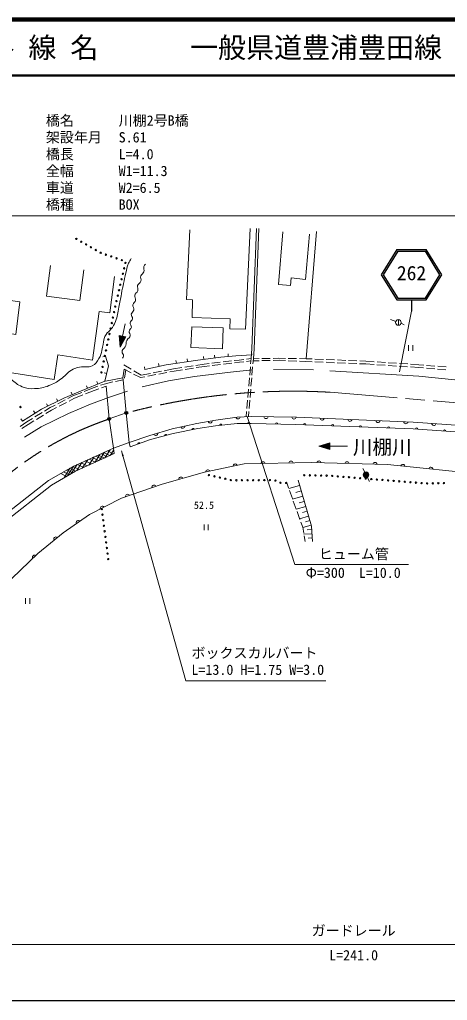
# Model space of a CAD drawing. Units: millimetres at full size, sheet at 1:1000; details may follow other scales. Extents: x 40000 to 680000, y 20000 to 380000.
# Drawn here: x 186312 to 262698, y 205000 to 380000 of the extents above; entities that cross this region are included whole.
import ezdxf
from ezdxf.enums import TextEntityAlignment as Align

# ---------------------------------------------------------------- set-up
doc = ezdxf.new("R2010")
doc.units = ezdxf.units.MM
doc.header["$LTSCALE"] = 1000
doc.header["$PDMODE"] = 32
doc.header["$PDSIZE"] = 500
doc.linetypes.add('CHAIN', pattern=[18.5, 12, -1.5, 3.5, -1.5])
for name, color, linetype, lineweight in [('M-BGD', 7, 'Continuous', 13), ('M-BMK', 2, 'CHAIN', 13), ('M-STR-HTXT', 7, 'Continuous', 13), ('M-STR-STR1', 1, 'Continuous', 13), ('M-STR-STRC', 7, 'Continuous', 25), ('M-TTL', 2, 'Continuous', 140), ('M-TTL-BAND', 7, 'Continuous', 25), ('M-TTL-LINE', 7, 'Continuous', 50)]:
    doc.layers.add(name, color=color, linetype=linetype, lineweight=lineweight)
for name, color, linetype in [('M-BGD-HTXT', 7, 'Continuous'), ('M-OTRS', 6, 'Continuous'), ('M-TTL-TXT', 7, 'Continuous')]:
    doc.layers.add(name, color=color, linetype=linetype)
doc.styles.add('ＭＳ ゴシック', font='')
doc.styles.get('ＭＳ ゴシック').set_extended_font_data('MS Gothic')

# ---------------------------------------------------------------- blocks, each defined once
blk = doc.blocks.new('filled_arrow')
at = {"color": 0, "linetype": 'Continuous', "lineweight": -2}
blk.add_solid([(7.5, 1.25), (0, 0), (7.5, -1.25)], dxfattribs=at)

msp = doc.modelspace()

# ---------------------------------------------------------------- linework, layer by layer
at = {"layer": 'M-BGD'}
for p, q in [((239336, 342179), (237451, 319498)), ((205137, 325721), (204680, 323490)), ((253479, 326142), (252554, 326520)), ((253947, 325466), (253947, 326466)), ((254424, 325815), (255007, 325511)), ((204280, 321530), (204093, 323610)), ((205268, 323370), (204093, 323610)), ((204130, 323194), (204210, 323586)), ((204328, 323562), (204167, 322778)), ((204205, 322362), (204445, 323538)), ((204563, 323514), (204242, 321946)), ((204280, 321530), (204680, 323490)), ((204280, 321530), (205268, 323370)), ((204798, 323466), (204477, 321898)), ((204675, 322266), (204916, 323442)), ((205033, 323418), (204873, 322634)), ((205071, 323002), (205151, 323394)), ((223576, 319866), (223530, 320364)), ((227764, 320184), (227730, 320683)), ((255763, 321886), (255763, 320886)), ((256513, 320886), (256513, 321886)), ((201654, 319969), (201177, 319818)), ((211221, 318127), (211116, 318615)), ((214306, 318671), (214232, 319166)), ((216284, 318968), (216210, 319463)), ((217779, 318296), (219267, 318526)), ((219183, 319372), (219123, 319868)), ((219267, 318526), (220160, 318630)), ((220656, 318687), (222146, 318860)), ((221169, 319611), (221109, 320108)), ((222643, 318918), (224133, 319090)), ((222694, 318521), (224184, 318694)), ((224630, 319148), (225523, 319251)), ((224680, 318751), (225570, 318854)), ((225523, 319251), (226337, 319351)), ((225570, 318854), (226343, 318949)), ((226833, 319412), (227647, 319512)), ((226840, 319010), (227612, 319105)), ((227647, 319512), (227566, 318560)), ((228047, 319485), (227967, 318556)), ((228015, 319122), (229078, 319143)), ((228047, 319485), (229076, 319504)), ((229576, 319513), (231075, 319540)), ((229578, 319153), (231078, 319183)), ((231575, 319549), (232604, 319568)), ((231578, 319193), (232640, 319214)), ((232604, 319568), (233778, 319551)), ((232640, 319214), (233790, 319163)), ((234278, 319544), (235778, 319523)), ((234290, 319140), (235788, 319073)), ((236278, 319515), (237451, 319498)), ((236288, 319050), (237438, 318999)), ((237438, 318999), (238532, 318953)), ((237451, 319498), (238553, 319453)), ((239032, 318933), (240530, 318871)), ((239052, 319432), (240551, 319370)), ((241030, 318850), (242529, 318788)), ((241051, 319350), (242549, 319288)), ((243028, 318768), (244527, 318706)), ((243049, 319267), (244548, 319205)), ((245027, 318685), (246525, 318623)), ((245047, 319185), (246546, 319123)), ((247025, 318603), (248119, 318557)), ((247045, 319102), (248147, 319057)), ((248119, 318557), (249610, 318456)), ((248147, 319057), (249642, 318955)), ((250141, 318922), (251638, 318821)), ((252137, 318787), (253633, 318686)), ((254132, 318652), (255629, 318551)), ((256128, 318517), (257624, 318416)), ((201876, 316849), (201390, 316967)), ((204764, 316076), (204959, 317606)), ((204948, 318404), (206262, 317601)), ((204959, 317606), (206220, 316972)), ((205062, 316039), (205257, 317568)), ((206688, 317340), (208002, 316536)), ((208002, 316536), (209685, 316868)), ((208695, 317585), (208590, 318074)), ((210175, 316965), (211647, 317255)), ((211153, 316750), (212625, 317040)), ((212137, 317352), (213820, 317683)), ((213115, 317137), (213889, 317289)), ((213820, 317683), (215308, 317913)), ((213889, 317289), (215369, 317518)), ((215802, 317990), (217284, 318219)), ((215864, 317595), (217346, 317824)), ((217840, 317901), (219320, 318130)), ((219320, 318130), (220210, 318233)), ((220707, 318291), (222197, 318463)), ((227523, 318062), (227394, 316567)), ((227924, 318058), (227796, 316563)), ((231670, 317580), (238803, 317504)), ((250109, 318423), (251606, 318322)), ((252105, 318288), (253601, 318187)), ((254100, 318153), (255597, 318052)), ((256095, 318018), (257586, 317917)), ((257586, 317917), (258440, 317848)), ((257624, 318416), (258484, 318346)), ((258938, 317807), (260433, 317685)), ((258982, 318305), (260477, 318183)), ((260931, 317645), (262426, 317523)), ((260976, 318143), (262471, 318021)), ((200294, 314972), (200106, 315435)), ((200778, 314755), (201625, 315041)), ((201625, 315041), (202957, 315340)), ((203445, 315449), (204776, 315748)), ((206666, 316748), (207927, 316114)), ((207927, 316114), (208700, 316266)), ((209191, 316363), (210663, 316653)), ((227352, 316069), (227223, 314575)), ((227753, 316065), (227624, 314571)), ((195712, 313081), (195517, 313542)), ((195813, 312844), (197403, 313483)), ((197867, 313670), (199457, 314308)), ((198058, 313207), (199630, 313839)), ((198442, 314217), (198254, 314680)), ((199457, 314308), (200304, 314595)), ((199630, 313839), (200471, 314123)), ((200945, 314284), (201785, 314568)), ((227180, 314076), (227052, 312582)), ((227582, 314072), (227453, 312578)), ((193122, 311907), (192901, 312355)), ((193130, 311463), (194463, 312149)), ((193356, 311017), (194690, 311704)), ((194908, 312378), (195813, 312844)), ((195135, 311933), (196021, 312389)), ((196021, 312389), (197594, 313021)), ((227009, 312084), (226881, 310589)), ((227410, 312080), (227282, 310585)), ((189081, 309770), (188818, 310196)), ((189045, 309096), (190325, 309878)), ((190751, 310139), (191780, 310768)), ((191009, 309711), (192025, 310332)), ((191329, 311021), (191108, 311470)), ((191780, 310768), (192685, 311234)), ((192025, 310332), (192912, 310788)), ((226838, 310091), (226756, 309139)), ((227239, 310087), (227159, 309158)), ((186426, 307425), (187590, 308206)), ((186801, 308362), (186538, 308788)), ((187590, 308206), (188618, 308835)), ((187860, 307785), (188876, 308407)), ((189302, 308667), (190582, 309450)), ((186714, 307015), (187860, 307785)), ((203094, 303519), (205889, 304516)), ((205889, 304516), (206069, 303756)), ((200551, 301368), (201491, 302797)), ((201543, 301816), (202483, 303246)), ((202024, 303041), (203078, 302511)), ((202478, 302239), (203125, 303228)), ((239734, 303869), (241734, 304469)), ((239734, 303869), (241734, 303269)), ((239734, 303869), (241734, 303869)), ((241734, 303989), (240134, 303989)), ((241734, 303749), (240134, 303749)), ((240534, 304109), (241734, 304109)), ((240534, 303629), (241734, 303629)), ((241734, 304229), (240934, 304229)), ((241734, 303509), (240934, 303509)), ((241334, 304349), (241734, 304349)), ((241334, 303389), (241734, 303389)), ((241734, 303269), (241734, 304469)), ((244852, 303869), (241734, 303869)), ((197509, 299993), (198468, 301450)), ((198030, 301255), (199105, 300714)), ((198672, 300519), (199626, 301968)), ((198706, 301557), (199778, 301018)), ((199339, 301840), (200407, 301303)), ((199723, 300997), (200663, 302427)), ((199912, 302096), (200978, 301561)), ((200392, 302311), (201454, 301776)), ((200914, 302544), (201974, 302011)), ((201371, 302748), (202429, 302217)), ((194140, 299292), (195162, 298778)), ((194252, 298240), (195270, 299945)), ((194743, 299640), (195758, 299130)), ((194857, 298598), (195919, 300311)), ((195311, 299968), (196327, 299457)), ((195514, 298986), (196579, 300606)), ((195856, 300283), (196943, 299737)), ((196531, 299550), (197413, 300979)), ((196622, 300625), (197704, 300081)), ((197300, 300928), (198378, 300386)), ((247594, 299911), (248792, 297578)), ((193647, 299007), (194675, 298490)), ((234337, 296437), (234017, 297327)), ((236316, 296888), (234379, 296321)), ((235015, 294555), (234507, 295966)), ((236600, 295920), (235631, 295636)), ((236883, 294952), (235064, 294418)), ((235692, 292673), (235184, 294084)), ((237150, 294042), (236240, 293775)), ((237417, 293132), (235707, 292631)), ((237667, 292277), (236812, 292027)), ((236369, 290791), (235861, 292203)), ((237918, 291422), (236311, 290951)), ((238153, 290619), (237350, 290384)), ((219259, 289925), (219259, 288925)), ((220009, 288925), (220009, 289925)), ((236859, 289431), (236538, 290321)), ((237039, 288391), (236859, 289431)), ((238389, 289816), (236869, 289370)), ((238477, 289033), (237686, 288989)), ((238521, 288242), (237079, 288162)), ((237305, 286859), (237125, 287899)), ((238561, 287521), (237840, 287481)), ((187387, 276778), (187387, 275778)), ((188137, 275778), (188137, 276778))]:
    msp.add_line(p, q, dxfattribs=at)
for points in [[(216692, 342477), (216105, 330080), (217184, 330013), (217100, 326848), (223890, 326635), (223878, 324847), (226633, 324757), (227484, 342739)], [(228619, 342742), (227769, 321289), (227647, 319512)], [(229019, 342726), (228169, 321267), (228047, 319485)], [(233341, 342134), (232532, 332724), (234673, 332539), (234808, 333922), (237354, 333635), (238105, 341721)], [(184565, 337008), (183441, 330082), (186375, 329667), (185610, 323838), (183941, 324107), (183233, 319453), (184750, 319200), (184480, 317025), (192474, 315760), (193148, 320212), (199320, 319251), (200534, 327918), (202423, 327682), (203283, 334149)], [(191845, 336103), (191137, 330639), (197084, 329868), (197793, 335332)], [(201654, 319969), (202208, 318217), (201543, 315482), (197193, 313708), (194230, 312454), (190221, 310474), (186801, 308362)], [(227764, 320184), (224907, 319991), (222245, 319741), (218107, 319242), (212484, 318397), (208695, 317585)], [(208171, 314484), (212927, 315521), (217556, 316305), (223955, 317089), (227881, 317508)], [(241712, 317352), (257584, 316353), (271066, 315038), (283359, 313596)], [(201639, 315499), (204764, 316076), (204776, 315748)], [(187208, 305485), (190176, 307340), (195049, 309734), (198956, 311404), (202384, 312652), (205555, 313686)], [(205889, 304516), (209564, 305822), (213566, 306991), (217962, 307936), (221334, 308509), (225134, 309060), (227686, 309184), (235758, 309049), (256575, 308163), (269324, 307253), (284627, 305583), (309744, 301764), (346237, 296187)], [(347072, 294972), (309314, 300474), (284277, 304180), (269218, 306068), (256600, 306991), (235631, 307776), (227658, 307944), (225173, 307933), (221295, 307517), (218136, 307034), (213751, 306134), (209704, 305077), (206069, 303756)], [(150110, 263059), (157842, 267752), (161198, 270062), (165818, 274261), (171754, 279859), (179275, 287650), (182901, 291056), (191501, 297768), (195852, 300280), (203094, 303519), (203195, 302563), (196270, 299432), (192036, 296932), (183353, 290151), (180095, 286881), (172500, 279090), (166715, 273572), (162004, 269364), (158365, 266842), (150737, 262080)], [(348754, 287127), (328847, 289024), (317237, 290731), (280889, 297637), (251977, 300596), (238470, 300976), (226405, 300723), (219322, 299230), (211759, 297131), (204525, 294601), (198808, 291693), (194078, 288455), (189576, 284711), (184947, 280259), (174070, 269332), (164382, 260960), (160588, 257393), (157730, 254054), (148223, 242145), (134767, 230813)], [(236034, 297848), (238444, 289629), (238595, 286897)]]:
    msp.add_lwpolyline(points, dxfattribs=at)
msp.add_lwpolyline([(217043, 325209), (222675, 325007), (222541, 321264), (216909, 321466)], close=True, dxfattribs=at)
for centre, radius in [((196442, 340867), 125), ((197312, 340373), 125), ((198181, 339879), 125), ((199051, 339386), 125), ((199921, 338892), 125), ((200790, 338398), 125), ((201729, 338057), 125), ((202675, 337734), 125), ((203621, 337410), 125), ((204567, 337086), 125), ((205202, 336590), 125), ((204746, 334643), 125), ((204974, 335616), 125), ((204289, 332695), 125), ((204517, 333669), 125), ((203833, 330748), 125), ((204061, 331722), 125), ((203605, 329774), 125), ((203181, 327820), 125), ((203388, 328798), 125), ((202769, 325863), 125), ((202975, 326841), 125), ((253947, 325966), 500), ((202357, 323906), 125), ((202563, 324884), 125), ((201945, 321949), 125), ((202151, 322927), 125), ((201738, 320970), 125), ((201326, 319013), 125), ((201532, 319992), 125), ((200914, 317056), 125), ((201120, 318035), 125), ((186450, 310873), 125), ((248174, 298782), 500), ((220117, 298728), 125), ((221092, 298507), 125), ((222067, 298287), 125), ((223043, 298066), 125), ((224018, 297845), 125), ((225012, 297794), 125), ((226012, 297800), 125), ((227012, 297807), 125), ((228012, 297814), 125), ((229012, 297820), 125), ((230012, 297827), 125), ((231012, 297834), 125), ((231988, 297743), 125), ((237136, 298697), 125), ((238136, 298680), 125), ((239136, 298664), 125), ((240135, 298647), 125), ((241135, 298630), 125), ((242133, 298574), 125), ((243130, 298495), 125), ((244127, 298415), 125), ((245124, 298336), 125), ((246121, 298257), 125), ((247117, 298177), 125), ((248174, 298782), 400), ((248174, 298782), 300), ((248174, 298782), 200), ((248114, 298098), 125), ((248174, 298782), 100), ((248174, 298782), 20), ((249111, 298018), 125), ((250108, 297939), 125), ((251105, 297859), 125), ((252102, 297780), 125), ((253098, 297700), 125), ((254095, 297621), 125), ((255092, 297541), 125), ((256089, 297462), 125), ((257086, 297383), 125), ((232892, 297354), 125), ((233892, 297330), 125), ((258083, 297303), 125), ((259080, 297234), 125), ((260080, 297253), 125), ((261079, 297271), 125), ((262079, 297290), 125), ((200977, 292664), 125), ((201107, 291672), 125), ((201237, 290681), 125), ((201368, 289689), 125), ((201498, 288698), 125), ((201628, 287706), 125), ((201758, 286715), 125), ((201889, 285723), 125), ((202019, 284732), 125), ((202149, 283740), 125)]:
    msp.add_circle(centre, radius, dxfattribs=at)
for centre, radius, start, end in [((209215, 335738), 748, 125.03667, 198.88684), ((208659, 334029), 748, 125.03667, 198.88684), ((207800, 335254), 748, 305.03667, 18.88684), ((208102, 332320), 748, 125.03667, 198.88684), ((207244, 333545), 748, 305.03667, 18.88684), ((207588, 330688), 714, 131.35136, 207.00262), ((206687, 331836), 748, 305.03667, 18.88684), ((207259, 328968), 714, 131.35136, 207.00262), ((206316, 330040), 714, 311.35136, 27.00262), ((206823, 327350), 566, 129.9658, 215.31602), ((205987, 328320), 714, 311.35136, 27.00262), ((206626, 325826), 566, 129.9658, 215.31602), ((205898, 326695), 566, 309.9658, 35.31602), ((206429, 324303), 566, 129.9658, 215.31602), ((205505, 323648), 566, 309.9658, 35.31602), ((205702, 325171), 566, 309.9658, 35.31602), ((204114, 322168), 1207, 303.08346, 0.82033), ((206528, 322203), 1207, 123.08346, 180.82033), ((205205, 320737), 602, 135.8716, 218.50971), ((204262, 319987), 602, 315.8716, 38.50971), ((220352, 308397), 379, 197.81928, 1.47681), ((225305, 309122), 379, 190.94551, 354.60304), ((227212, 307942), 200, 0.25926, 180.25926), ((230305, 309194), 379, 187.21373, 350.87127), ((232211, 307848), 200, 358.78843, 178.78843), ((235305, 309110), 379, 187.21373, 350.87127), ((240302, 308909), 379, 185.73606, 349.3936), ((245297, 308697), 379, 185.73606, 349.3936), ((250293, 308484), 379, 185.73606, 349.3936), ((255288, 308272), 379, 185.73606, 349.3936), ((215442, 307450), 379, 200.29601, 3.95354), ((217288, 306860), 200, 11.59218, 191.59218), ((222229, 307617), 200, 6.12137, 186.12137), ((237209, 307717), 200, 357.85845, 177.85845), ((242205, 307530), 200, 357.85845, 177.85845), ((247202, 307343), 200, 357.85845, 177.85845), ((252198, 307156), 200, 357.85845, 177.85845), ((257194, 306948), 200, 355.81508, 175.81508), ((260279, 307953), 379, 184.08562, 347.74315), ((262180, 306583), 200, 355.81508, 175.81508), ((207630, 304324), 200, 19.97244, 199.97244), ((210604, 306182), 379, 204.45616, 8.11369), ((212407, 305783), 200, 14.63383, 194.63383), ((229779, 300740), 379, 9.37223, 173.02976), ((234778, 300844), 379, 9.37223, 173.02976), ((239774, 300885), 379, 6.56222, 170.21976), ((244772, 300745), 379, 6.56222, 170.21976), ((219932, 299304), 379, 20.0702, 183.72774), ((224825, 300335), 379, 20.0702, 183.72774), ((249770, 300604), 379, 6.56222, 170.21976), ((254750, 300258), 379, 2.32667, 165.9842), ((259725, 299749), 379, 2.32667, 165.9842), ((215108, 298005), 379, 23.68546, 187.34299), ((210324, 296572), 379, 27.44343, 191.10096), ((205604, 294922), 379, 27.44343, 191.10096), ((201095, 292796), 379, 35.14048, 198.79801), ((196808, 290258), 379, 42.56256, 206.22009), ((192783, 287308), 379, 47.91342, 211.57096), ((188983, 284067), 379, 52.05419, 215.71172)]:
    msp.add_arc(centre, radius, start, end, dxfattribs=at)
msp.add_open_spline([(183283, 317912), (183870, 316927), (184093, 316528), (184832, 315837), (185503, 315209), (185916, 314842), (186771, 314504), (187590, 314181), (188117, 314121), (188997, 314150), (190019, 314185), (190605, 314323), (191560, 314690), (192424, 315022), (192882, 315297), (193634, 315837), (194443, 316417), (194753, 316933), (195590, 317472), (195960, 317710), (196198, 317801), (196619, 317928), (197176, 318095), (197526, 317973), (198103, 318046), (198566, 318104), (198879, 317998), (199283, 318231), (199877, 318573), (200146, 318915), (200481, 319513), (200779, 320045), (200867, 320389), (201020, 320980), (201230, 321788), (201215, 322272), (201436, 323076), (201520, 323382), (201575, 323559), (201740, 323830), (202000, 324257), (202315, 324362), (202628, 324752), (203019, 325238), (203192, 325556), (203426, 326134), (203807, 327075), (203815, 327670), (204022, 328664), (204217, 329603), (204295, 330136), (204485, 331076), (204779, 332533), (204945, 333349), (205294, 334794), (205458, 335470), (205448, 335888), (205750, 336514), (205919, 336865), (205996, 337009), (206256, 337374)], degree=3, knots=[0, 0, 0, 0, 1, 1, 1, 2, 2, 2, 3, 3, 3, 4, 4, 4, 5, 5, 5, 6, 6, 6, 7, 7, 7, 8, 8, 8, 9, 9, 9, 10, 10, 10, 11, 11, 11, 12, 12, 12, 13, 13, 13, 14, 14, 14, 15, 15, 15, 16, 16, 16, 17, 17, 17, 18, 18, 18, 19, 19, 19, 20, 20, 20, 20], dxfattribs=at)
msp.add_point((248174, 298782), dxfattribs=at)
at = {"layer": 'M-BMK'}
msp.add_line((202294, 308743), (205361, 309811), dxfattribs=at)
msp.add_lwpolyline([(241745, 313511), (269345, 311218), (346072, 302002)], dxfattribs=at)
for centre, radius, start, end in [((235124, 197879), 115821, 86.72296, 104.89062), ((221204, 253086), 58782, 108.7652, 140.45953)]:
    msp.add_arc(centre, radius, start, end, dxfattribs=at)
at = {"layer": 'M-OTRS'}
for p in [(205361, 309811), (202294, 308743)]:
    msp.add_point(p, dxfattribs=at)
at = {"layer": 'M-STR-HTXT'}
for p, q in [((92607, 345000), (569085, 345000)), ((235427, 282752), (226964, 309210)), ((255751, 282752), (235427, 282752)), ((144344, 215000), (347563, 215000))]:
    msp.add_line(p, q, dxfattribs=at)
msp.add_lwpolyline([(204499, 303067), (216000, 262000), (241000, 262000)], dxfattribs=at)
at = {"layer": 'M-STR-STR1'}
for points in [[(204776, 315748), (205361, 309811), (205889, 304516)], [(203094, 303519), (202294, 308743), (201785, 314568)]]:
    msp.add_lwpolyline(points, dxfattribs=at)
at = {"layer": 'M-STR-STRC'}
for p, q in [((253656, 338977), (250892, 334477)), ((253824, 338677), (251244, 334477)), ((253656, 338977), (258928, 338977)), ((253824, 338677), (258760, 338677)), ((261340, 334477), (258760, 338677)), ((261692, 334477), (258928, 338977)), ((250892, 334477), (253656, 329977)), ((251244, 334477), (253824, 330277)), ((258760, 330277), (261340, 334477)), ((258928, 329977), (261692, 334477)), ((253656, 329977), (258928, 329977)), ((253824, 330277), (258760, 330277)), ((256292, 329977), (256292, 327977))]:
    msp.add_line(p, q, dxfattribs=at)
at = {"layer": 'M-STR-STRC', "lineweight": 13}
msp.add_line((256292, 327977), (254153, 317137), dxfattribs=at)
at = {"layer": 'M-TTL'}
msp.add_line((680000, 380000), (40000, 380000), dxfattribs=at)
at = {"layer": 'M-TTL-BAND'}
msp.add_line((40000, 205000), (579000, 205000), dxfattribs=at)
at = {"layer": 'M-TTL-LINE'}
msp.add_line((40000, 370000), (680000, 370000), dxfattribs=at)

# ---------------------------------------------------------------- block references
at = {"layer": 'M-STR-HTXT', "xscale": 133, "yscale": 133, "rotation": 285.6}
msp.add_blockref('filled_arrow', (204499, 303067), dxfattribs=at)

# ---------------------------------------------------------------- texts
at = {"layer": 'M-BGD-HTXT', "style": 'ＭＳ ゴシック'}
msp.add_text('川棚川', height=2566, dxfattribs=at).set_placement((251074, 303723), align=Align.MIDDLE_CENTER)
msp.add_text('52.5', height=1320, dxfattribs=at).set_placement((217431, 292301), align=Align.BOTTOM_LEFT)
at = {"layer": 'M-STR-HTXT', "style": 'ＭＳ ゴシック'}
for s, p in [('橋名', (191000, 362000)), ('川棚2号B橋', (204000, 362000)), ('架設年月', (191000, 359000)), ('S.61', (204000, 359000)), ('橋長', (191000, 356000)), ('L=4.0', (204000, 356000)), ('全幅', (191000, 353000)), ('W1=11.3', (204000, 353000)), ('車道', (191000, 350000)), ('W2=6.5', (204000, 350000)), ('橋種', (191000, 347000)), ('BOX', (204000, 347000)), ('ボックスカルバート', (217000, 267000)), ('L=13.0 H=1.75 W=3.0', (217000, 264000))]:
    msp.add_text(s, height=1833, dxfattribs=at).set_placement(p, align=Align.MIDDLE_LEFT)
for s, p in [('ヒューム管', (245981, 283182)), ('ガードレール', (245954, 216000)), ('L=241.0', (245954, 211604))]:
    msp.add_text(s, height=1833, dxfattribs=at).set_placement(p, align=Align.BOTTOM_CENTER)
msp.add_text('Φ=300\u3000L=10.0', height=1833, dxfattribs=at).set_placement((237392, 279841), align=Align.BOTTOM_LEFT)
at = {"layer": 'M-STR-STRC', "style": 'ＭＳ ゴシック'}
msp.add_text('262', height=2566, dxfattribs=at).set_placement((256292, 332727), align=Align.BOTTOM_CENTER)
at = {"layer": 'M-TTL-TXT', "style": 'ＭＳ ゴシック'}
for s, p in [('路 線 名', (180380, 375000)), ('一般県道豊浦豊田線', (216734, 375000))]:
    msp.add_text(s, height=3666, dxfattribs=at).set_placement(p, align=Align.MIDDLE_LEFT)

doc.saveas('drawing.dxf')
